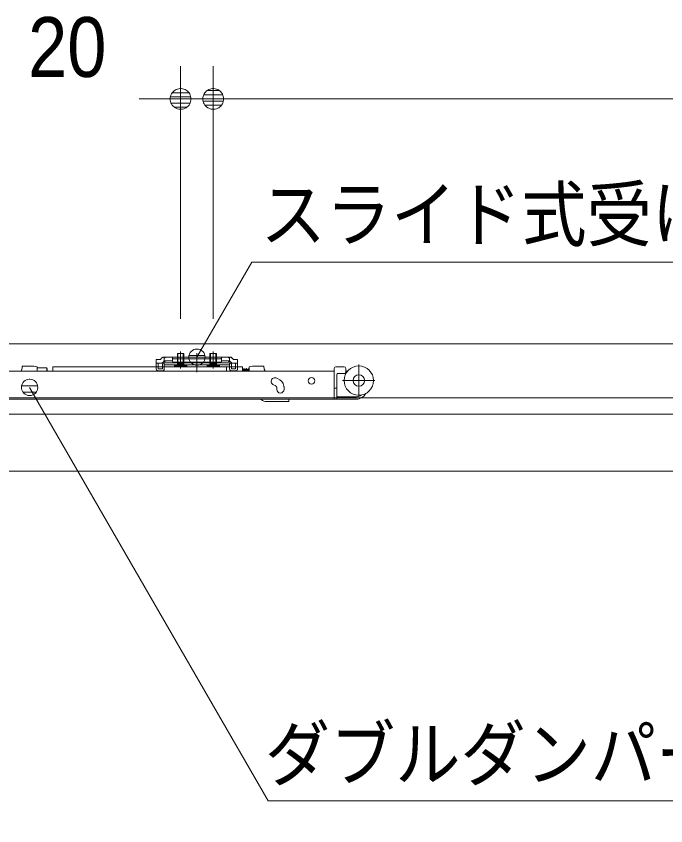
# Model space of a CAD drawing. Units: millimetres, scale not verified. Extents: x -6062 to 6062, y -3045 to 3045.
# Drawn here: x -1935.3 to -1537.2, y 54.7 to 550.7 of the extents above; entities that cross this region are included whole.
import ezdxf
from ezdxf.enums import TextEntityAlignment as Align

# ---------------------------------------------------------------- set-up
doc = ezdxf.new("R2010")
doc.units = ezdxf.units.MM
doc.header["$LTSCALE"] = 20
for name, color, linetype, lineweight in [('0-0_2寸法-1', 7, 'Continuous', 9), ('0-1_0', 7, 'Continuous', 9), ('0-2_2寸法-2', 7, 'Continuous', 9), ('0-3_2寸法-3', 7, 'Continuous', 9), ('0-4_3一般', 7, 'Continuous', 9)]:
    doc.layers.add(name, color=color, linetype=linetype, lineweight=lineweight)
doc.styles.add('ＭＳ ゴシック', font='')
doc.styles.add('ＭＳ Ｐゴシック', font='')
doc.styles.get('ＭＳ ゴシック').set_extended_font_data('MS Gothic')
doc.styles.get('ＭＳ Ｐゴシック').set_extended_font_data('MS PGothic')

# ---------------------------------------------------------------- blocks, each defined once
blk = doc.blocks.new('_Dot')
at = {"layer": '0-1_0'}
for p, q in [((-10, 0), (-20, 0)), ((9.78, 2), (-9.78, 2)), ((7.99, 6), (-7.99, 6)), ((9.16, -3.98), (-9.16, -3.98)), ((6, -7.98), (-6, -7.98))]:
    blk.add_line(p, q, dxfattribs=at)
for points in [[(10, 0), (9.92, 1.25), (9.69, 2.49), (9.3, 3.68), (8.76, 4.82), (8.09, 5.88), (7.29, 6.85), (6.37, 7.71), (5.36, 8.44), (4.26, 9.05), (3.09, 9.51), (1.87, 9.82), (0.63, 9.98), (-0.63, 9.98), (-1.87, 9.82), (-3.09, 9.51), (-4.26, 9.05), (-5.36, 8.44), (-6.37, 7.71), (-7.29, 6.85), (-8.09, 5.88), (-8.76, 4.82), (-9.3, 3.68), (-9.69, 2.49), (-9.92, 1.25), (-10, 0), (0, 0)], [(-10, 0), (-9.92, -1.25), (-9.69, -2.49), (-9.3, -3.68), (-8.76, -4.82), (-8.09, -5.88), (-7.29, -6.85), (-6.37, -7.71), (-5.36, -8.44), (-4.26, -9.05), (-3.09, -9.51), (-1.87, -9.82), (-0.63, -9.98), (0.63, -9.98), (1.87, -9.82), (3.09, -9.51), (4.26, -9.05), (5.36, -8.44), (6.37, -7.71), (7.29, -6.85), (8.09, -5.88), (8.76, -4.82), (9.3, -3.68), (9.69, -2.49), (9.92, -1.25), (10, 0), (0, 0)]]:
    blk.add_lwpolyline(points, close=True, dxfattribs=at)
blk = doc.blocks.new('グループ-37')
at = {"layer": '0-4_3一般'}
blk.add_line((-79696.5, 7000), (19223.5, 7000), dxfattribs=at)
blk = doc.blocks.new('グループ-38')
at = {"layer": '0-4_3一般'}
for p, q in [((-77990, 7000), (17350, 7000)), ((-972.4, 6836.1), (-972.4, 6882.1)), ((-940, 6905.1), (-940, 6699.1)), ((-940, 6749.1), (-940, 6867.1)), ((-907.6, 6882.1), (-907.6, 6836.1)), ((-900, 6882.1), (-900, 6836.1)), ((-740, 6730.2), (-740, 6884.2)), ((-740, 6853.3), (-740, 6651.9)), ((-580, 6882.1), (-500, 6882.1)), ((-580, 6836.1), (-580, 6882.1)), ((-572.4, 6836.1), (-572.4, 6882.1)), ((-540, 6905.1), (-540, 6699.1)), ((-540, 6749.1), (-540, 6867.1)), ((-507.6, 6882.1), (-507.6, 6836.1)), ((-500, 6882.1), (-500, 6836.1)), ((-1187.1, 6808.1), (-1238, 6808.1)), ((-1238, 6764.1), (-1238, 6808.1)), ((-1238, 6762.1), (-1238, 6764.1)), ((-1238, 6742.1), (-1238, 6762.1)), ((-1238, 6762.1), (-1187.1, 6762.1)), ((-1187.1, 6808.1), (-1172.5, 6822.6)), ((-1187.1, 6762.1), (-1168, 6762.1)), ((-1172.5, 6822.6), (-1159.1, 6836.1)), ((-1154.5, 6775.6), (-1168, 6762.1)), ((-1159.1, 6836.1), (-1140, 6836.1)), ((-1140, 6790.1), (-1154.5, 6775.6)), ((-1040, 6836.1), (-1140, 6836.1)), ((-1140, 6826.1), (-1120, 6836.1)), ((-1140, 6836.1), (-1140, 6790.1)), ((-1140, 6790.1), (-1120, 6790.1)), ((-1140, 6766.1), (-340, 6766.1)), ((-1140, 6742.1), (-1140, 6766.1)), ((-1040, 6836.1), (-440, 6836.1)), ((-1040, 6825.2), (-1040, 6836.1)), ((-1040, 6825.2), (-1040, 6815.2)), ((-1040, 6790.1), (-1040, 6815.2)), ((-1040, 6784.1), (-1040, 6790.1)), ((-1030, 6815.2), (-450, 6815.2)), ((-450, 6774.1), (-1030, 6774.1)), ((-981, 6722.1), (-962.8, 6758.9)), ((-980, 6756.2), (-980, 6836.1)), ((-980, 6756.2), (-972.4, 6756.2)), ((-976.2, 6742.1), (-980, 6756.2)), ((-972.4, 6756.2), (-976.2, 6742.1)), ((-972.4, 6756.2), (-972.4, 6836.1)), ((-972.4, 6756.2), (-907.6, 6756.2)), ((-962.8, 6758.9), (-940, 6771)), ((-940, 6797.6), (-940, 6713.6)), ((-940, 6771), (-917.2, 6758.9)), ((-917.2, 6758.9), (-899, 6722.1)), ((-907.6, 6836.1), (-907.6, 6756.2)), ((-907.6, 6756.2), (-903.8, 6742.1)), ((-907.6, 6756.2), (-900, 6756.2)), ((-900, 6756.2), (-903.8, 6742.1)), ((-900, 6836.1), (-900, 6756.2)), ((-580, 6756.2), (-580, 6836.1)), ((-576.2, 6742.1), (-580, 6756.2)), ((-572.4, 6756.2), (-576.2, 6742.1)), ((-572.4, 6756.2), (-572.4, 6836.1)), ((-540, 6797.6), (-540, 6713.6)), ((-507.6, 6836.1), (-507.6, 6756.2)), ((-507.6, 6756.2), (-500, 6756.2)), ((-507.6, 6756.2), (-503.8, 6742.1)), ((-500, 6756.2), (-503.8, 6742.1)), ((-500, 6836.1), (-500, 6756.2)), ((-440, 6836.1), (-440, 6825.2)), ((-340, 6836.1), (-440, 6836.1)), ((-440, 6825.2), (-440, 6815.2)), ((-440, 6815.2), (-440, 6790.1)), ((-440, 6790.1), (-440, 6784.1)), ((-360, 6836.1), (-340, 6826.1)), ((-360, 6790.1), (-340, 6790.1)), ((-340, 6836.1), (-320.9, 6836.1)), ((-340, 6742.1), (-340, 6766.1)), ((-325.5, 6775.6), (-312, 6762.1)), ((-307.5, 6822.6), (-320.9, 6836.1)), ((-292.9, 6762.1), (-312, 6762.1)), ((-307.5, 6822.6), (-292.9, 6808.1)), ((-242, 6808.1), (-292.9, 6808.1)), ((-292.9, 6762.1), (-242, 6762.1)), ((-266, 6742.1), (-266, 6762.1)), ((-242, 6808.1), (-242, 6764.1)), ((-242, 6762.1), (-242, 6764.1)), ((1243.9, 6351.9), (1243.9, 6747.9)), ((-5162.1, 6665.9), (943.9, 6665.9)), ((-2880.1, 6727.9), (-2880.1, 6713.9)), ((-2880.1, 6727.9), (-2740.1, 6727.9)), ((-2700.1, 6717.9), (-2740.1, 6727.9)), ((-2700.1, 6717.9), (-2700.1, 6705.9)), ((-2580.1, 6705.9), (-2700.1, 6705.9)), ((-2700.1, 6665.9), (-2700.1, 6705.9)), ((-2580.1, 6665.9), (-2580.1, 6705.9)), ((-2575.1, 6665.9), (-2575.1, 6690.9)), ((-375.7, 6715.9), (-2505.7, 6715.9)), ((-2505.7, 6665.9), (-2505.7, 6715.9)), ((-1238, 6692.1), (-1238, 6742.1)), ((-1214, 6692.1), (-1214, 6742.1)), ((-1164, 6692.1), (-1214, 6692.1)), ((-1164, 6668.1), (-1214, 6668.1)), ((-1164, 6692.1), (-1164, 6742.1)), ((-1140, 6692.1), (-1140, 6742.1)), ((-1140, 6742.1), (-340, 6742.1)), ((-1015, 6742.1), (-1015, 6732.1)), ((-865, 6742.1), (-1015, 6742.1)), ((-1015, 6732.1), (-865, 6732.1)), ((-1015, 6732.1), (-1005, 6722.1)), ((-1005, 6722.1), (-875, 6722.1)), ((-875, 6722.1), (-865, 6732.1)), ((-865, 6732.1), (-865, 6742.1)), ((-181.7, 6716.9), (-375.7, 6716.9)), ((-375.7, 6665.9), (-375.7, 6716.9)), ((-340, 6742.1), (-340, 6692.1)), ((-316, 6742.1), (-316, 6692.1)), ((-266, 6692.1), (-316, 6692.1)), ((-266, 6668.1), (-316, 6668.1)), ((-266, 6742.1), (-266, 6692.1)), ((-242, 6742.1), (-242, 6692.1)), ((-181.7, 6716.9), (-181.7, 6665.9)), ((-181.6, 6686.9), (-181.7, 6687.5)), ((-162.4, 6665.9), (-161.7, 6670.9)), ((-135.4, 6665.9), (-134.7, 6670.9)), ((-108.4, 6665.9), (-107.7, 6670.9)), ((-58.5, 6727.9), (-98.5, 6717.9)), ((-98.5, 6717.9), (-98.5, 6665.9)), ((81.5, 6727.9), (-58.5, 6727.9)), ((81.5, 6727.9), (81.5, 6713.9)), ((943.9, 6665.1), (943.9, 6697.9)), ((943.9, 6665.1), (943.9, 6659.9)), ((943.9, 6659.9), (943.9, 6481.9)), ((1063.9, 6717.9), (963.9, 6717.9)), ((1083.9, 6655.9), (1083.9, 6697.9)), ((1106.3, 6665.9), (1083.9, 6665.9)), ((248.9, 6574.7), (230.2, 6581.5)), ((973.9, 6625.9), (973.9, 6475.9)), ((1063.9, 6635.9), (983.9, 6635.9)), ((1441.9, 6549.9), (1045.9, 6549.9)), ((1063.9, 6635.9), (1085.8, 6635.9)), ((199.4, 6496.9), (218.2, 6490.1)), ((237.9, 6462.4), (237.9, 6461.9)), ((237.9, 6441.9), (237.9, 6461.9)), ((326.3, 6481.4), (326.2, 6481.9)), ((327.9, 6461.9), (327.9, 6441.9)), ((943.9, 6481.9), (943.9, 6470.1)), ((943.9, 6345.9), (943.9, 6455.9)), ((973.9, 6475.9), (973.9, 6455.9)), ((973.9, 6455.9), (973.9, 6345.9)), ((1213.9, 6351.9), (983.9, 6351.9)), ((17350, 6340), (-77990, 6340)), ((943.9, 6321.9), (-5162.1, 6321.9)), ((39.8, 6321.9), (49.9, 6313.8)), ((112.4, 6291.9), (377.3, 6291.9)), ((387.3, 6321.9), (387.3, 6301.9)), ((973.9, 6345.9), (973.9, 6321.9)), ((973.9, 6321.9), (1213.9, 6321.9)), ((-6320, 5440), (17040, 5440))]:
    blk.add_line(p, q, dxfattribs=at)
for points in [[(-980, 6836.1), (-980, 6882.1), (-900, 6882.1)], [(-1238, 6762.1), (-1214, 6762.1), (-1214, 6742.1)], [(-1140, 6790.1), (-1140, 6780.1), (-1120, 6790.1), (-1040, 6790.1)], [(-581, 6722.1), (-562.8, 6758.9), (-540, 6771), (-517.2, 6758.9), (-499, 6722.1)], [(-580, 6756.2), (-572.4, 6756.2), (-507.6, 6756.2)], [(-440, 6790.1), (-360, 6790.1), (-340, 6780.1), (-340, 6790.1)], [(-325.5, 6775.6), (-340, 6790.1), (-340, 6836.1)], [(-266, 6762.1), (-242, 6762.1), (-242, 6742.1)], [(-615, 6732.1), (-605, 6722.1), (-475, 6722.1), (-465, 6732.1)], [(-178, 6665.9), (-178.1, 6666.4), (-178.2, 6667), (-178.3, 6667.5), (-178.3, 6668.1), (-178.4, 6668.6), (-178.5, 6669.2), (-178.6, 6669.7), (-178.6, 6670.2), (-178.7, 6670.8), (-178.8, 6671.3), (-178.9, 6671.9), (-178.9, 6672.4), (-179, 6672.9), (-179.1, 6673.5), (-179.2, 6674), (-179.3, 6674.6), (-179.3, 6675.1), (-179.4, 6675.7), (-179.5, 6676.2), (-179.6, 6676.7), (-179.6, 6677.3), (-179.7, 6677.8), (-179.8, 6678.4), (-179.9, 6678.9), (-180, 6679.4), (-180.1, 6680), (-180.2, 6680.5), (-180.3, 6681.1), (-180.4, 6681.6), (-180.5, 6682.1), (-180.6, 6682.7), (-180.7, 6683.2), (-180.8, 6683.7), (-180.9, 6684.3), (-181.1, 6684.8), (-181.2, 6685.3), (-181.3, 6685.9), (-181.4, 6686.4), (-181.6, 6686.9)], [(-164.3, 6694.4), (-164.9, 6693.6), (-165.5, 6692.6), (-166.2, 6691.4), (-166.8, 6690.1), (-167.4, 6688.9), (-167.9, 6687.6), (-168.4, 6686.5), (-168.9, 6685.3), (-169.3, 6684.2), (-169.7, 6683.1), (-170.1, 6682), (-170.4, 6681), (-170.6, 6680), (-170.9, 6679), (-171, 6678), (-171.2, 6677.1), (-171.3, 6676.2), (-171.4, 6675.3), (-171.5, 6674.5), (-171.5, 6673.7), (-171.6, 6672.9), (-171.7, 6672.1), (-171.8, 6671.3), (-171.9, 6670.6), (-171.9, 6669.8), (-172, 6669.1), (-172.1, 6668.4), (-172.2, 6667.8), (-172.3, 6667.1), (-172.3, 6666.5), (-172.4, 6665.9)], [(-164.5, 6686.7), (-164.6, 6686.7), (-164.8, 6686.7), (-164.9, 6686.7), (-164.9, 6686.6), (-165, 6686.6), (-165, 6686.5), (-165.1, 6686.3), (-165.1, 6686.1), (-165, 6686), (-165, 6685.7), (-164.9, 6685.5), (-164.8, 6685.2), (-164.7, 6684.9), (-164.5, 6684.5), (-164.4, 6684.2), (-164.2, 6683.8), (-164, 6683.4), (-163.9, 6683), (-163.7, 6682.6), (-163.6, 6682.2), (-163.5, 6681.8), (-163.4, 6681.4), (-163.3, 6681), (-163.2, 6680.6), (-163.1, 6680.2), (-163, 6679.8), (-162.9, 6679.4), (-162.9, 6679), (-162.8, 6678.6), (-162.8, 6678.2), (-162.7, 6677.8), (-162.7, 6677.4), (-162.6, 6677), (-162.6, 6676.6), (-162.6, 6676.2), (-162.5, 6675.8), (-162.4, 6675.4), (-162.4, 6674.9), (-162.3, 6674.5)], [(-151, 6665.9), (-151.1, 6666.5), (-151.2, 6667.1), (-151.3, 6667.8), (-151.4, 6668.4), (-151.4, 6669.1), (-151.5, 6669.8), (-151.6, 6670.6), (-151.7, 6671.3), (-151.7, 6672.1), (-151.8, 6672.9), (-151.9, 6673.7), (-152, 6674.5), (-152, 6675.4), (-152.1, 6676.2), (-152.2, 6677.1), (-152.3, 6678), (-152.5, 6679), (-152.7, 6680), (-153, 6681), (-153.3, 6682), (-153.6, 6683.1), (-154, 6684.2), (-154.4, 6685.3), (-154.9, 6686.5), (-155.4, 6687.7), (-155.9, 6688.9), (-156.5, 6690.1), (-157.1, 6691.4), (-157.8, 6692.6), (-158.4, 6693.6), (-159.1, 6694.4), (-159.7, 6695.1), (-160.4, 6695.5), (-161, 6695.8), (-161.7, 6695.9), (-162.3, 6695.8), (-163, 6695.5), (-163.6, 6695.1), (-164.3, 6694.4)], [(-162.3, 6674.5), (-162.3, 6674.1), (-162.2, 6673.6), (-162.1, 6673.2), (-162.1, 6672.8), (-162, 6672.3), (-161.9, 6671.9), (-161.9, 6671.4), (-161.8, 6671), (-161.7, 6670.6), (-161.6, 6670.1), (-161.6, 6669.7), (-161.5, 6669.3), (-161.5, 6668.9), (-161.4, 6668.5), (-161.3, 6668.1), (-161.3, 6667.7), (-161.2, 6667.4), (-161.2, 6667), (-161.1, 6666.6), (-161.1, 6666.3), (-161, 6665.9)], [(-137.3, 6694.4), (-137.9, 6693.6), (-138.5, 6692.6), (-139.2, 6691.4), (-139.8, 6690.1), (-140.4, 6688.9), (-140.9, 6687.6), (-141.4, 6686.5), (-141.9, 6685.3), (-142.3, 6684.2), (-142.7, 6683.1), (-143.1, 6682), (-143.4, 6681), (-143.6, 6680), (-143.9, 6679), (-144, 6678), (-144.2, 6677.1), (-144.3, 6676.2), (-144.4, 6675.3), (-144.5, 6674.5), (-144.5, 6673.7), (-144.6, 6672.9), (-144.7, 6672.1), (-144.8, 6671.3), (-144.9, 6670.6), (-145, 6669.8), (-145, 6669.1), (-145.1, 6668.4), (-145.2, 6667.8), (-145.3, 6667.1), (-145.3, 6666.5), (-145.4, 6665.9)], [(-137.5, 6686.7), (-137.6, 6686.7), (-137.7, 6686.7), (-137.9, 6686.7), (-137.9, 6686.6), (-138, 6686.6), (-138, 6686.5), (-138.1, 6686.3), (-138.1, 6686.2), (-138, 6686), (-138, 6685.7), (-137.9, 6685.5), (-137.8, 6685.2), (-137.7, 6684.9), (-137.5, 6684.5), (-137.4, 6684.2), (-137.2, 6683.8), (-137, 6683.4), (-136.9, 6683), (-136.7, 6682.6), (-136.6, 6682.2), (-136.5, 6681.8), (-136.4, 6681.4), (-136.3, 6681), (-136.2, 6680.6), (-136.1, 6680.2), (-136, 6679.8), (-135.9, 6679.4), (-135.9, 6679), (-135.8, 6678.6), (-135.8, 6678.2), (-135.7, 6677.8), (-135.7, 6677.4), (-135.6, 6677), (-135.6, 6676.6), (-135.6, 6676.2), (-135.5, 6675.8), (-135.4, 6675.4), (-135.4, 6674.9), (-135.3, 6674.5)], [(-124, 6665.9), (-124.1, 6666.5), (-124.2, 6667.1), (-124.3, 6667.8), (-124.4, 6668.4), (-124.4, 6669.1), (-124.5, 6669.8), (-124.6, 6670.6), (-124.7, 6671.3), (-124.7, 6672.1), (-124.8, 6672.9), (-124.9, 6673.7), (-125, 6674.5), (-125, 6675.4), (-125.1, 6676.2), (-125.2, 6677.1), (-125.3, 6678), (-125.5, 6679), (-125.7, 6680), (-126, 6681), (-126.3, 6682), (-126.6, 6683.1), (-127, 6684.2), (-127.4, 6685.3), (-127.9, 6686.5), (-128.4, 6687.7), (-128.9, 6688.9), (-129.5, 6690.1), (-130.1, 6691.4), (-130.8, 6692.6), (-131.4, 6693.6), (-132.1, 6694.4), (-132.7, 6695.1), (-133.4, 6695.5), (-134, 6695.8), (-134.7, 6695.9), (-135.3, 6695.8), (-136, 6695.5), (-136.6, 6695.1), (-137.3, 6694.4)], [(-135.3, 6674.5), (-135.3, 6674.1), (-135.2, 6673.6), (-135.1, 6673.2), (-135.1, 6672.8), (-135, 6672.3), (-134.9, 6671.9), (-134.9, 6671.4), (-134.8, 6671), (-134.7, 6670.6), (-134.6, 6670.1), (-134.6, 6669.7), (-134.5, 6669.3), (-134.5, 6668.9), (-134.4, 6668.5), (-134.3, 6668.1), (-134.3, 6667.7), (-134.2, 6667.4), (-134.2, 6667), (-134.1, 6666.6), (-134.1, 6666.3), (-134, 6665.9)], [(-114, 6691.2), (-114.3, 6690.3), (-114.6, 6689.2), (-114.8, 6688.1), (-115, 6686.9), (-115.3, 6685.8), (-115.4, 6684.7), (-115.6, 6683.6), (-115.8, 6682.5), (-116, 6681.5), (-116.2, 6680.5), (-116.3, 6679.6), (-116.5, 6678.7), (-116.6, 6677.8), (-116.8, 6676.9), (-116.9, 6676.1), (-117, 6675.3), (-117.1, 6674.6), (-117.3, 6673.9), (-117.4, 6673.2), (-117.5, 6672.5), (-117.6, 6671.8), (-117.7, 6671.1), (-117.8, 6670.5), (-117.9, 6669.9), (-118, 6669.2), (-118, 6668.6), (-118.1, 6668.1), (-118.2, 6667.5), (-118.3, 6666.9), (-118.4, 6666.4), (-118.4, 6665.9)], [(-98.5, 6675.8), (-98.6, 6676.3), (-98.6, 6676.9), (-98.7, 6677.4), (-98.8, 6678), (-98.8, 6678.7), (-98.9, 6679.3), (-99, 6680), (-99, 6680.6), (-99.1, 6681.4), (-99.1, 6682.1), (-99.2, 6682.9), (-99.3, 6683.6), (-99.3, 6684.5), (-99.4, 6685.3), (-99.5, 6686.1), (-99.6, 6686.9), (-99.8, 6687.7), (-100.1, 6688.4), (-100.4, 6689.1), (-100.9, 6689.8), (-101.3, 6690.4), (-101.9, 6691), (-102.5, 6691.5), (-103.2, 6692.1), (-103.9, 6692.6), (-104.7, 6693), (-105.6, 6693.5), (-106.5, 6693.8), (-107.5, 6694.2), (-108.4, 6694.4), (-109.2, 6694.5), (-110, 6694.5), (-110.7, 6694.3), (-111.4, 6694.1), (-112, 6693.7), (-112.6, 6693.3), (-113.1, 6692.7), (-113.6, 6692), (-114, 6691.2)], [(-110.5, 6686.7), (-110.6, 6686.7), (-110.8, 6686.7), (-110.9, 6686.7), (-110.9, 6686.6), (-111, 6686.6), (-111, 6686.5), (-111.1, 6686.3), (-111.1, 6686.1), (-111, 6686), (-111, 6685.7), (-110.9, 6685.5), (-110.8, 6685.2), (-110.7, 6684.9), (-110.5, 6684.5), (-110.4, 6684.2), (-110.2, 6683.8), (-110, 6683.4), (-109.9, 6683), (-109.7, 6682.6), (-109.6, 6682.2), (-109.5, 6681.8), (-109.4, 6681.4), (-109.3, 6681), (-109.2, 6680.6), (-109.1, 6680.2), (-109, 6679.8), (-108.9, 6679.4), (-108.9, 6679), (-108.8, 6678.6), (-108.8, 6678.2), (-108.7, 6677.8), (-108.7, 6677.4), (-108.6, 6677), (-108.6, 6676.6), (-108.6, 6676.2), (-108.5, 6675.8), (-108.4, 6675.4), (-108.4, 6674.9), (-108.3, 6674.5)], [(-108.3, 6674.5), (-108.3, 6674.1), (-108.2, 6673.6), (-108.1, 6673.2), (-108.1, 6672.8), (-108, 6672.3), (-107.9, 6671.9), (-107.9, 6671.4), (-107.8, 6671), (-107.7, 6670.6), (-107.6, 6670.1), (-107.6, 6669.7), (-107.5, 6669.3), (-107.5, 6668.9), (-107.4, 6668.5), (-107.3, 6668.1), (-107.3, 6667.7), (-107.2, 6667.4), (-107.2, 6667), (-107.1, 6666.6), (-107.1, 6666.3), (-107, 6665.9)], [(230.3, 6481.9), (230.6, 6481.5), (230.9, 6481), (231.2, 6480.6), (231.6, 6480.1), (231.9, 6479.7), (232.2, 6479.2), (232.5, 6478.8), (232.8, 6478.3), (233, 6477.9), (233.3, 6477.4), (233.6, 6476.9), (233.9, 6476.4), (234.1, 6476), (234.4, 6475.5), (234.6, 6475), (234.9, 6474.5), (235.1, 6474), (235.3, 6473.5), (235.5, 6473), (235.8, 6472.5), (236, 6472), (236.2, 6471.5), (236.3, 6470.9), (236.5, 6470.4), (236.7, 6469.9), (236.8, 6469.4), (237, 6468.9), (237.1, 6468.3), (237.2, 6467.8), (237.4, 6467.3), (237.5, 6466.8), (237.5, 6466.2), (237.6, 6465.7), (237.7, 6465.1), (237.8, 6464.6), (237.8, 6464.1), (237.8, 6463.5), (237.9, 6463), (237.9, 6462.4)], [(327.9, 6461.9), (327.9, 6462.4), (327.9, 6462.9), (327.9, 6463.4), (327.9, 6463.9), (327.9, 6464.4), (327.9, 6464.9), (327.9, 6465.4), (327.8, 6465.9), (327.8, 6466.4), (327.8, 6466.9), (327.8, 6467.4), (327.7, 6467.9), (327.7, 6468.4), (327.7, 6468.9), (327.7, 6469.4), (327.6, 6469.9), (327.6, 6470.4), (327.5, 6470.9), (327.5, 6471.4), (327.5, 6471.9), (327.4, 6472.4), (327.4, 6472.9), (327.3, 6473.4), (327.3, 6473.9), (327.2, 6474.4), (327.2, 6474.9), (327.1, 6475.4), (327, 6475.9), (327, 6476.4), (326.9, 6476.9), (326.9, 6477.4), (326.8, 6477.9), (326.7, 6478.4), (326.7, 6478.9), (326.6, 6479.4), (326.5, 6479.9), (326.5, 6480.4), (326.4, 6480.9), (326.3, 6481.4)], [(973.9, 6455.9), (943.9, 6455.9), (943.9, 6470.1)], [(973.9, 6321.9), (943.9, 6321.9), (943.9, 6345.9)], [(-6640, -39740), (-6640, 6140), (17360, 6140)]]:
    blk.add_lwpolyline(points, dxfattribs=at)
blk.add_lwpolyline([(-615, 6732.1), (-465, 6732.1), (-465, 6742.1), (-615, 6742.1)], close=True, dxfattribs=at)
for centre, radius in [((1243.9, 6549.9), 180), ((663.9, 6545.9), 41), ((1243.9, 6549.9), 70)]:
    blk.add_circle(centre, radius, dxfattribs=at)
for centre, radius, start, end in [((-1187.1, 6808.1), 46, 270, 315), ((-1140, 6790.1), 46, 90, 135), ((-1140, 6742.1), 24, 90, 180), ((-1030, 6825.2), 10, 180, 270), ((-1030, 6784.1), 10, 180, 270), ((-450, 6825.2), 10, 270, 0), ((-450, 6784.1), 10, 270, 0), ((-340, 6790.1), 46, 45, 90), ((-340, 6742.1), 24, 0, 90), ((-292.9, 6808.1), 46, 225, 270), ((-2960.1, 6713.9), 80, 323.1301, 0), ((-2580.1, 6690.9), 5, 0, 90), ((-1214, 6692.1), 24, 180, 270), ((-1164, 6692.1), 24, 270, 0), ((-316, 6692.1), 24, 180, 270), ((-266, 6692.1), 24, 270, 0), ((161.5, 6713.9), 80, 180, 216.8699), ((963.9, 6697.9), 20, 90, 180), ((1063.9, 6697.9), 20, 0, 90), ((1063.9, 6655.9), 20, 270, 0), ((214.8, 6539.2), 45, 70, 250), ((207.9, 6461.9), 120, 9.59407, 70), ((983.9, 6625.9), 10, 90, 180), ((207.9, 6461.9), 30, 41.81031, 70), ((282.9, 6441.9), 45, 180, 0), ((983.9, 6361.9), 10, 180, 270), ((1213.9, 6451.9), 130, 270, 332.1733), ((1213.9, 6451.9), 100, 270, 307.50397), ((112.4, 6391.9), 100, 231.34019, 270), ((377.3, 6301.9), 10, 270, 0)]:
    blk.add_arc(centre, radius, start, end, dxfattribs=at)
blk = doc.blocks.new('グループ-39')
at = {"layer": '0-4_3一般'}
for name in ['グループ-37', 'グループ-38']:
    blk.add_blockref(name, (0, 0), dxfattribs=at)

msp = doc.modelspace()

# ---------------------------------------------------------------- linework, layer by layer
at = {"layer": '0-0_2寸法-1'}
for p, q in [((-1814.5, 365.25), (-1814.5, 520)), ((-1801.79, 500), (-932.21, 500))]:
    msp.add_line(p, q, dxfattribs=at)
at = {"layer": '0-2_2寸法-2'}
for p, q in [((-1834.5, 365.25), (-1834.5, 520)), ((-1814.5, 365.25), (-1814.5, 520)), ((-1847.21, 500), (-1859.92, 500)), ((-1814.5, 500), (-1834.5, 500)), ((-1801.79, 500), (-1789.08, 500))]:
    msp.add_line(p, q, dxfattribs=at)
at = {"layer": '0-3_2寸法-3'}
for p, q in [((-1819.6, 342.8), (-1829.4, 342.8)), ((-1824.31, 346.8), (-1824.69, 346.8)), ((-1824.31, 346.8), (-1824.69, 346.8)), ((-1820.5, 338.8), (-1828.5, 338.8)), ((-1926.84, 328.29), (-1927.21, 328.29)), ((-1926.84, 328.29), (-1927.21, 328.29)), ((-1922.13, 324.29), (-1931.92, 324.29)), ((-1923.03, 320.29), (-1931.02, 320.29))]:
    msp.add_line(p, q, dxfattribs=at)
for points in [[(-1824.5, 341.8), (-1790.9, 400), (-1188.97, 400)], [(-1181.94, 70), (-1780.78, 70), (-1927.02, 323.3)]]:
    msp.add_lwpolyline(points, dxfattribs=at)
for centre in [(-1824.5, 341.8), (-1824.5, 341.8), (-1927.02, 323.3), (-1927.02, 323.3)]:
    msp.add_circle(centre, 5.01, dxfattribs=at)

# ---------------------------------------------------------------- block references
at = {"layer": '0-0_2寸法-1', "xscale": 0.6356201, "yscale": 0.6356201, "rotation": 180}
msp.add_blockref('_Dot', (-1814.5, 500), dxfattribs=at)
at = {"layer": '0-2_2寸法-2', "xscale": 0.6356201, "yscale": 0.6356201}
msp.add_blockref('_Dot', (-1834.5, 500), dxfattribs=at)
at = {"layer": '0-2_2寸法-2', "xscale": 0.6356201, "yscale": 0.6356201, "rotation": 180}
msp.add_blockref('_Dot', (-1814.5, 500), dxfattribs=at)
at = {"layer": '0-4_3一般', "xscale": 0.05, "yscale": 0.05}
msp.add_blockref('グループ-39', (-1787.5, 0), dxfattribs=at)

# ---------------------------------------------------------------- texts
at = {"layer": '0-2_2寸法-2', "style": 'ＭＳ Ｐゴシック', "width": 0.9}
msp.add_text('20', height=36.66, dxfattribs=at).set_placement((-1927.98, 502.48), align=Align.BOTTOM_LEFT)
at = {"layer": '0-3_2寸法-3', "style": 'ＭＳ ゴシック', "width": 0.9}
for s, p in [('スライド式受け金具取付位置', (-1785.5, 403.34)), ('ダブルダンパー付上ラ', (-1782.88, 72.77))]:
    msp.add_text(s, height=32.55, dxfattribs=at).set_placement(p, align=Align.BOTTOM_LEFT)

doc.saveas('drawing.dxf')
